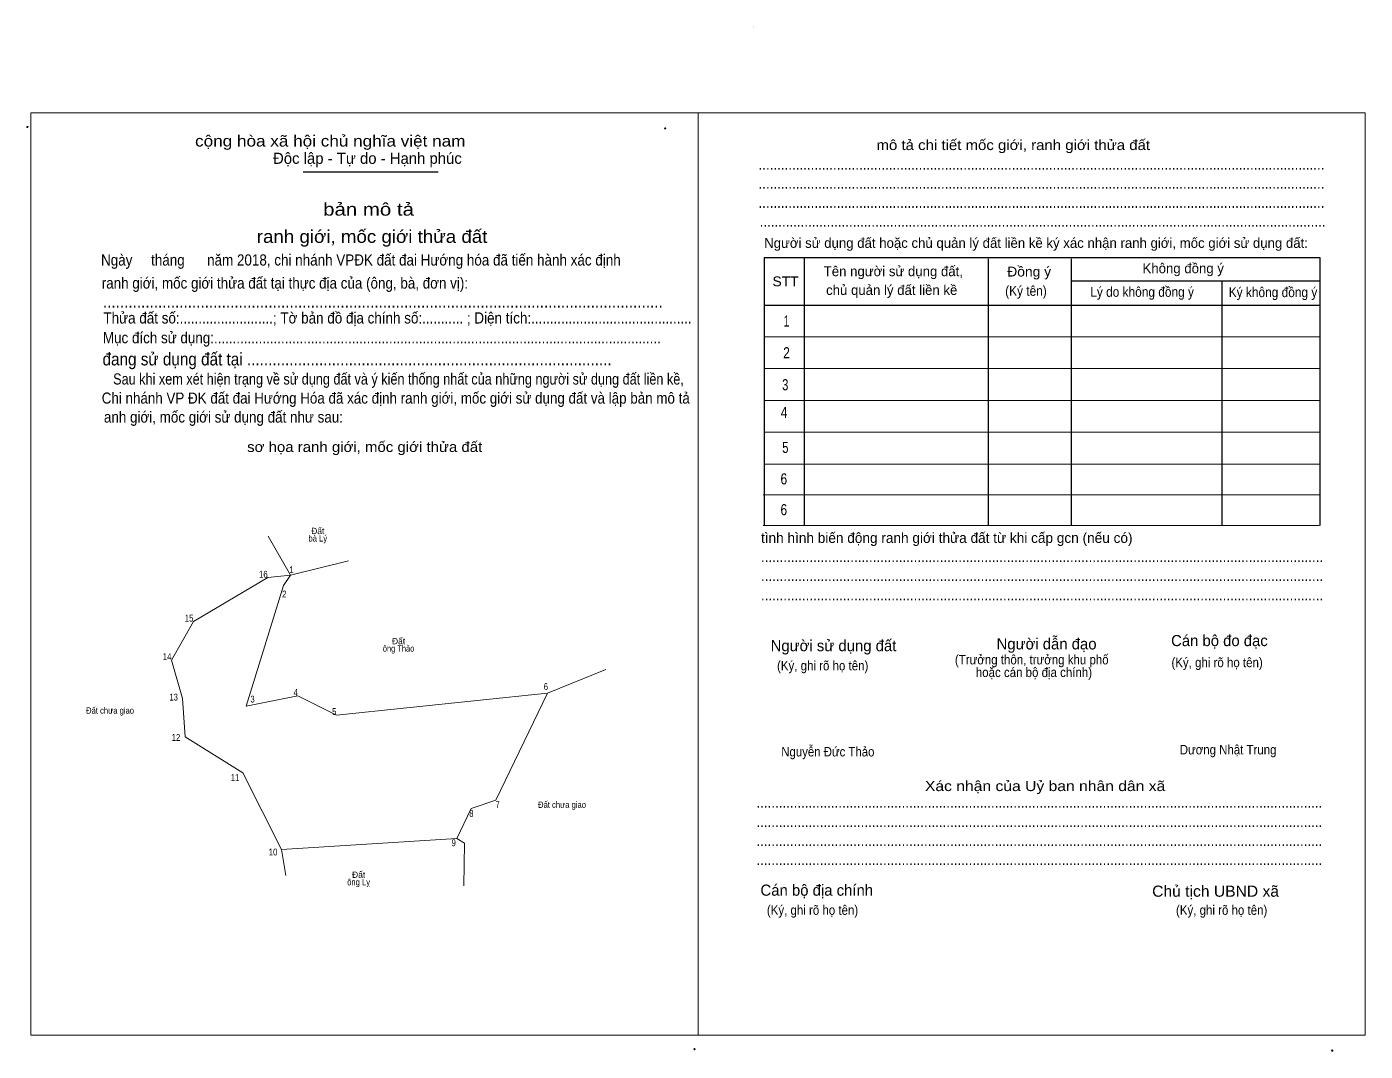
# Model space of a CAD drawing. Header units: metres. Extents: x 540513 to 541389, y 1849097 to 1850060.
# Drawn here: x 540515 to 541148, y 1849097 to 1849582 of the extents above; entities that cross this region are included whole.
import ezdxf
from ezdxf.enums import TextEntityAlignment as Align

# ---------------------------------------------------------------- set-up
doc = ezdxf.new("R2010")
doc.units = ezdxf.units.M
doc.header["$LTSCALE"] = 1.2
doc.header["$PDMODE"] = 32
doc.header["$PDSIZE"] = 0.6
for name, color, linetype, lineweight in [('10', 7, 'Continuous', 13), ('4', 7, 'Continuous', 13), ('63', 7, 'Continuous', 13), ('7', 7, 'Continuous', 13)]:
    doc.layers.add(name, color=color, linetype=linetype, lineweight=lineweight)
doc.layers.add('17', color=7, linetype='Continuous')

msp = doc.modelspace()

# ---------------------------------------------------------------- linework, layer by layer
at = {"layer": '10'}
for p, q in [((540629.35, 1849340.57), (540640.02, 1849322.07)), ((540667.43, 1849328.91), (540640.02, 1849322.07)), ((540667.43, 1849328.91), (540640.02, 1849322.07)), ((540789.11, 1849277.48), (540761.51, 1849266.23)), ((540637.83, 1849180.04), (540635.67, 1849192.26))]:
    msp.add_line(p, q, dxfattribs=at)
for points in [[(540618.94, 1849260.14), (540643.47, 1849265.06), (540661.67, 1849255.96), (540761.51, 1849266.23), (540737.07, 1849215.66), (540725.37, 1849211.76), (540718.65, 1849197.48), (540635.67, 1849192.26), (540617.47, 1849228.66), (540590.17, 1849245.56), (540588.87, 1849263.76), (540583.67, 1849281.96), (540594.07, 1849300.16), (540629.17, 1849320.96), (540640.02, 1849322.07)], [(540718.65, 1849197.48), (540722.29, 1849195.28), (540721.94, 1849175.16), (540721.94, 1849175.12)], [(540718.65, 1849197.48), (540722.29, 1849195.28), (540721.94, 1849175.16), (540721.94, 1849175.12)]]:
    msp.add_lwpolyline(points, dxfattribs=at)
at = {"layer": '4'}
msp.add_lwpolyline([(540618.94, 1849260.14), (540636.6, 1849317.29), (540640.02, 1849322.07)], dxfattribs=at)
at = {"layer": '7', "lineweight": 25}
for p, q in [((540646.02, 1849513.01), (540709.83, 1849513.01)), ((540882.96, 1849472.25), (540882.96, 1849345.61)), ((540970.01, 1849471.79), (540970.01, 1849345.61)), ((541009.29, 1849471.79), (541009.29, 1849345.61)), ((541009.29, 1849461.41), (541126.99, 1849461.41)), ((541080.44, 1849461.4), (541080.44, 1849345.6)), ((540864.06, 1849449.97), (541126.99, 1849449.97))]:
    msp.add_line(p, q, dxfattribs=at)
at = {"layer": '7'}
for p, q in [((540864.06, 1849434.92), (541126.99, 1849434.92)), ((540864.06, 1849419.87), (541126.99, 1849419.87)), ((540864.06, 1849404.82), (541126.99, 1849404.82)), ((540864.06, 1849389.77), (541126.99, 1849389.77)), ((540864.06, 1849374.72), (541126.99, 1849374.72)), ((540863.6, 1849360.17), (541126.53, 1849360.17)), ((540864.06, 1849360.16), (541126.99, 1849360.16)), ((540863.6, 1849345.61), (541126.53, 1849345.61))]:
    msp.add_line(p, q, dxfattribs=at)
for points in [[(540517.21, 1849540.97), (540832.77, 1849540.97), (540832.77, 1849104.51), (540517.21, 1849104.51)], [(540832.77, 1849540.97), (541148.34, 1849540.97), (541148.34, 1849104.5), (540832.77, 1849104.5)], [(540832.78, 1849540.97), (541148.34, 1849540.97), (541148.34, 1849104.5), (540832.78, 1849104.5)]]:
    msp.add_lwpolyline(points, close=True, dxfattribs=at)
at = {"layer": '7', "lineweight": 25}
msp.add_lwpolyline([(541126.99, 1849345.61), (541126.99, 1849472.25), (540864.06, 1849472.25), (540864.06, 1849345.61)], dxfattribs=at)
at = {"layer": '7'}
for p in [(540515.51, 1849534.24), (540817.18, 1849533.6), (540831.08, 1849097.77), (541132.75, 1849097.14)]:
    msp.add_point(p, dxfattribs=at)

# ---------------------------------------------------------------- texts
at = {"layer": '17', "width": 0.9}
for s, height, p in [('Nguyễn Đức Thảo', 4.48, (540872.11, 1849236.36)), ('Dương Nhật Trung', 4.5, (541060.63, 1849237.32))]:
    msp.add_text(s, height=height, dxfattribs=at).set_placement(p)
at = {"layer": '63'}
for s, width, p in [('bà Lý', 0.9, (540652.875, 1849338.07)), ('ông Thảo', 0.85, (540691.085, 1849285.95)), ('Đất chưa giao', 0.9, (540554.6, 1849256.6)), ('Đất chưa giao', 0.9, (540768.4, 1849212.03)), ('ông Lỵ', 0.9, (540672.185, 1849175.4))]:
    msp.add_text(s, height=3, dxfattribs=dict(at, width=width)).set_placement(p, align=Align.CENTER)
for p in [(540652.865, 1849341.57), (540691.075, 1849289.45), (540672.185, 1849178.9)]:
    msp.add_text('Đất', height=3, dxfattribs=at).set_placement(p, align=Align.CENTER)
for s, width, p in [(' 16', 0.85, (540629.17, 1849320.96)), (' 1', 0.75, (540641.4, 1849323.09)), (' 2', 0.85, (540638.03, 1849311.6)), (' 15', 0.85, (540594.07, 1849300.16)), (' 14', 0.85, (540583.66, 1849281.96)), (' 13', 0.8, (540586.69, 1849262.82)), (' 3', 0.8, (540623, 1849261.88)), (' 4', 0.85, (540643.46, 1849265.06)), (' 6', 0.85, (540761.79, 1849267.82)), (' 5', 0.8, (540661.66, 1849255.96)), (' 12', 0.85, (540587.84, 1849243.74)), (' 11', 0.8, (540615.72, 1849224.73)), (' 7', 0.8, (540738.95, 1849211.89)), (' 8', 0.8, (540726.53, 1849207.76)), (' 9', 0.85, (540718.2, 1849193.86)), (' 10', 0.85, (540633.78, 1849189.5))]:
    msp.add_text(s, height=3.25, dxfattribs=dict(at, width=width)).set_placement(p, align=Align.RIGHT)
at = {"layer": '7'}
msp.add_text('.', height=1.647, dxfattribs=at).set_placement((540858.983, 1849581.42), align=Align.CENTER)
for s, height, width, p in [('cộng hòa xã hội chủ nghĩa việt nam', 5.267, 1.15, (540594.83, 1849525)), ('........................................................................................................................................................', 5.267, 0.9, (540861.35, 1849514.04)), ('........................................................................................................................................................', 5.267, 0.9, (540861.35, 1849505.04)), ('........................................................................................................................................................', 5.267, 0.9, (540861.35, 1849495.96)), ('........................................................................................................................................................', 5.267, 0.9, (540861.87, 1849487)), ('Ngày     tháng      năm 2018, chi nhánh VPĐK đất đai Hướng hóa đã tiến hành xác định ', 5.28, 0.9, (540550.35, 1849468.68)), ('Đồng ý', 4.666, 1.05, (540978.99, 1849463.48)), (' ranh giới, mốc giới thửa đất tại thực địa của (ông, bà, đơn vị):', 5.27, 0.9, (540548.91, 1849457.76)), ('STT', 4.666, 1.05, (540867.95, 1849458.84)), ('(Ký tên)', 4.666, 0.9, (540978.03, 1849454.36)), ('Lý do không đồng ý', 4.666, 0.9, (541018.29, 1849453.88)), ('Ký không đồng ý', 4.67, 0.9, (541083.79, 1849453.72)), ('....................................................................................................................................', 6, 0.9, (540551.23, 1849448.76)), ('Thửa đất số:.........................; Tờ bản đồ địa chính số:........... ; Diện tích:...........................................', 5.28, 0.9, (540551.47, 1849441.24)), ('Mục đích sử dụng:........................................................................................................................', 5.268, 0.9, (540551.23, 1849431.88)), ('đang sử dụng đất tại ......................................................................................', 6, 0.9, (540551.07, 1849421.4)), ('Sau khi xem xét hiện trạng về sử dụng đất và ý kiến thống nhất của những người sử dụng đất liền kề,', 5.268, 0.85, (540556.07, 1849412.36)), ('Chi nhánh VP ĐK đất đai Hướng Hóa đã xác định ranh giới, mốc giới sử dụng đất và lập bản mô tả ', 5.26, 0.9, (540550.67, 1849403.32)), (' anh giới, mốc giới sử dụng đất như sau:', 5.27, 0.9, (540549.95, 1849394.36)), ('.......................................................................................................................................................', 5.267, 0.9, (540862.51, 1849328.36)), ('.......................................................................................................................................................', 5.267, 0.9, (540862.51, 1849319.32)), ('.......................................................................................................................................................', 5.267, 0.9, (540862.51, 1849310.28)), ('(Ký, ghi rõ họ tên)', 4.515, 0.9, (540870.11, 1849277.08)), ('(Ký, ghi rõ họ tên)', 4.515, 0.9, (541056.67, 1849278.6)), ('........................................................................................................................................................', 5.267, 0.9, (540860.35, 1849212.04)), ('........................................................................................................................................................', 5.267, 0.9, (540860.35, 1849203)), ('........................................................................................................................................................', 5.267, 0.9, (540860.35, 1849194)), ('........................................................................................................................................................', 5.267, 0.9, (540860.35, 1849185)), ('Chủ tịch UBND xã', 5.268, 1.05, (541047.55, 1849169.96)), ('(Ký, ghi rõ họ tên)', 4.515, 0.9, (540865.31, 1849161.4)), ('(Ký, ghi rõ họ tên)', 4.515, 0.9, (541058.83, 1849161.4))]:
    msp.add_text(s, height=height, dxfattribs=dict(at, width=width)).set_placement(p)
for s, height, width, p in [('mô tả chi tiết mốc giới, ranh giới thửa đất', 4.816, 1.1, (540981.855, 1849523.32)), ('bản mô tả', 6.02, 1.2, (540676.88, 1849492.28)), ('ranh giới, mốc giới thửa đất', 6.02, 1.1, (540678.55, 1849479.4)), ('1', 5.268, 0.7, (540874.565, 1849439.8)), ('2', 5.268, 0.8, (540874.6, 1849424.76)), ('3', 5.268, 0.75, (540873.995, 1849409.64)), ('4', 5.268, 0.8, (540873.415, 1849396.52)), ('sơ họa ranh giới, mốc giới thửa đất', 4.816, 1.1, (540675.055, 1849380.44)), ('5', 5.268, 0.75, (540874.035, 1849379.96)), ('6', 5.268, 0.8, (540873.32, 1849365.08)), ('6', 5.268, 0.8, (540873.32, 1849350.52)), ('(Trưởng thôn, trưởng khu phố', 4.515, 0.9, (540990.61, 1849279.92)), ('hoặc cán bộ địa chính)', 4.515, 0.9, (540991.635, 1849273.92)), ('Xác nhận của Uỷ ban nhân dân xã', 4.818, 1.15, (540996.92, 1849219.96))]:
    msp.add_text(s, height=height, dxfattribs=dict(at, width=width)).set_placement(p, align=Align.CENTER)
for s, height, p in [('Độc lập - Tự do - Hạnh phúc', 5.267, (540631.71, 1849516.8)), ('Người sử dụng đất hoặc chủ quản lý đất liền kề ký xác nhận ranh giới, mốc giới sử dụng đất:', 4.666, (540864.03, 1849477.04)), ('Tên người sử dụng đất,', 4.666, (540892.19, 1849463.64)), ('Không đồng ý', 4.666, (541042.99, 1849465.04)), ('chủ quản lý đất liền kề', 4.666, (540893.31, 1849454.76)), ('tình hình biến động ranh giới thửa đất từ khi cấp gcn (nếu có)', 4.816, (540862.51, 1849337.4)), ('Người sử dụng đất', 5.268, (540867.07, 1849286.16)), ('Người dẫn đạo', 5.265, (540973.95, 1849287)), ('Cán bộ đo đạc', 5.256, (541056.51, 1849288.56)), ('Cán bộ địa chính', 5.268, (540862.27, 1849170.44))]:
    msp.add_text(s, height=height, dxfattribs=at).set_placement(p)

doc.saveas('drawing.dxf')
